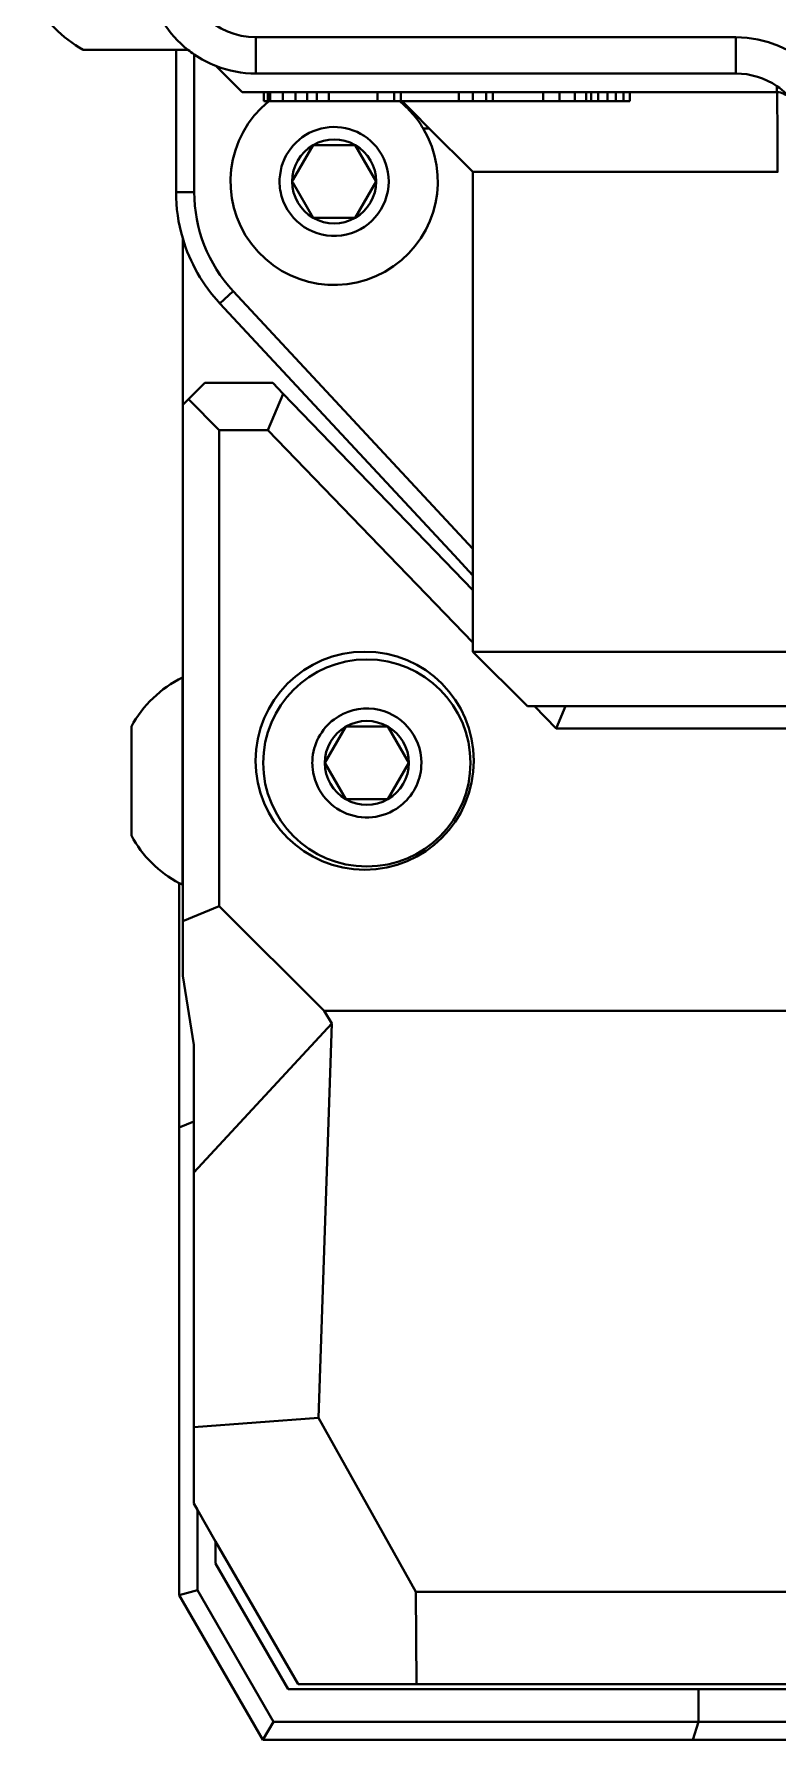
# Model space of a CAD drawing. Header units: millimetres. Extents: x 15 to 415, y 5 to 292.
# Drawn here: x 135.34 to 140.45, y 86.94 to 98.68 of the extents above; entities that cross this region are included whole.
import ezdxf

# ---------------------------------------------------------------- set-up
doc = ezdxf.new("R2010")
doc.units = ezdxf.units.MM
doc.layers.add('Geometries', color=7, linetype='Continuous')

msp = doc.modelspace()

# ---------------------------------------------------------------- linework, layer by layer
at = {"layer": 'Geometries', "linetype": 'Continuous', "lineweight": 40}
for p, q in [((136.3109, 98.5703), (135.6728, 98.5703)), ((136.3919, 98.5703), (136.3109, 98.5703)), ((136.3109, 98.5703), (136.3109, 97.5909)), ((140.1603, 98.6565), (136.8593, 98.6565)), ((136.8593, 98.4065), (136.8593, 98.6565)), ((140.1603, 98.4065), (140.1603, 98.6565)), ((136.4359, 97.5909), (136.4359, 98.5375)), ((136.5852, 98.4584), (136.7645, 98.2791)), ((136.8593, 98.4065), (137.7633, 98.4065)), ((137.7635, 98.4065), (137.7633, 98.4065)), ((137.7635, 98.4065), (137.7636, 98.4065)), ((137.7636, 98.4065), (137.9454, 98.4065)), ((137.9454, 98.4065), (137.9455, 98.4065)), ((137.9456, 98.4065), (137.9455, 98.4065)), ((137.9456, 98.4065), (140.1603, 98.4065)), ((136.9136, 98.2791), (136.7645, 98.2791)), ((136.9136, 98.2791), (136.9136, 98.2166)), ((136.915, 98.2791), (136.9136, 98.2791)), ((136.9136, 98.2166), (136.9151, 98.2166)), ((136.9428, 98.2791), (136.915, 98.2791)), ((136.9151, 98.2791), (136.9151, 98.2166)), ((136.9151, 98.2166), (136.9428, 98.2166)), ((136.9428, 98.2791), (136.9428, 98.2166)), ((136.9586, 98.2791), (136.9428, 98.2791)), ((136.9428, 98.2166), (136.9481, 98.2166)), ((136.9481, 98.2166), (136.9584, 98.2166)), ((136.9586, 98.2791), (136.9586, 98.225)), ((137.0456, 98.2791), (136.9586, 98.2791)), ((136.9586, 98.225), (136.9586, 98.2166)), ((136.9586, 98.2166), (137.0176, 98.2166)), ((137.0176, 98.2166), (137.0177, 98.2166)), ((137.0178, 98.2166), (137.0177, 98.2166)), ((137.0178, 98.2166), (137.0456, 98.2166)), ((137.0456, 98.2791), (137.0456, 98.2166)), ((137.1331, 98.2791), (137.0456, 98.2791)), ((137.0456, 98.2166), (137.1331, 98.2166)), ((137.1331, 98.2791), (137.1331, 98.2166)), ((137.2119, 98.2791), (137.1331, 98.2791)), ((137.1331, 98.2166), (137.2118, 98.2166)), ((137.2791, 98.2791), (137.2119, 98.2791)), ((137.2119, 98.2791), (137.2119, 98.2166)), ((137.2119, 98.2166), (137.2791, 98.2166)), ((137.2791, 98.2791), (137.2791, 98.2166)), ((137.3607, 98.2791), (137.2791, 98.2791)), ((137.2791, 98.2166), (137.3087, 98.2166)), ((137.3087, 98.2166), (137.3101, 98.2166)), ((137.3101, 98.2166), (137.3104, 98.2166)), ((137.3105, 98.2166), (137.3104, 98.2166)), ((137.3125, 98.2166), (137.3105, 98.2166)), ((137.3125, 98.2166), (137.3607, 98.2166)), ((137.3607, 98.2791), (137.3607, 98.2166)), ((137.6949, 98.2791), (137.3607, 98.2791)), ((137.3607, 98.2166), (137.6949, 98.2166)), ((137.6949, 98.2791), (137.6949, 98.2166)), ((137.8113, 98.2791), (137.6949, 98.2791)), ((137.6949, 98.2166), (137.8113, 98.2166)), ((137.8113, 98.2791), (137.8113, 98.27)), ((137.8559, 98.2791), (137.8113, 98.2791)), ((137.8113, 98.2443), (137.8113, 98.27)), ((137.8113, 98.2443), (137.8113, 98.2166)), ((137.8113, 98.2166), (137.8477, 98.2166)), ((137.8477, 98.2166), (137.8559, 98.2166)), ((137.8559, 98.2791), (137.8559, 98.2166)), ((138.2547, 98.2791), (137.8559, 98.2791)), ((137.8559, 98.2166), (137.8647, 98.2166)), ((137.8647, 98.2166), (137.9383, 98.1429)), ((137.8647, 98.2166), (138.2547, 98.2166)), ((138.2547, 98.2791), (138.2547, 98.2166)), ((138.3522, 98.2791), (138.2547, 98.2791)), ((138.2547, 98.2166), (138.3522, 98.2166)), ((138.4421, 98.2791), (138.3522, 98.2791)), ((138.3522, 98.2791), (138.3522, 98.2166)), ((138.3522, 98.2166), (138.4421, 98.2166)), ((138.4421, 98.2791), (138.4421, 98.2166)), ((138.4887, 98.2791), (138.4421, 98.2791)), ((138.4421, 98.2166), (138.4887, 98.2166)), ((138.4887, 98.2791), (138.4887, 98.2166)), ((138.8346, 98.2791), (138.4887, 98.2791)), ((138.4887, 98.2166), (138.8346, 98.2166)), ((138.8346, 98.2791), (138.8346, 98.2166)), ((138.9471, 98.2791), (138.8346, 98.2791)), ((138.8346, 98.2166), (138.9471, 98.2166)), ((138.9471, 98.2791), (138.9471, 98.2166)), ((139.0518, 98.2791), (138.9471, 98.2791)), ((138.9471, 98.2166), (139.0185, 98.2166)), ((139.0185, 98.2166), (139.0187, 98.2166)), ((139.0194, 98.2166), (139.0187, 98.2166)), ((139.0194, 98.2166), (139.0518, 98.2166)), ((139.1296, 98.2791), (139.0518, 98.2791)), ((139.0518, 98.2791), (139.0518, 98.2166)), ((139.0518, 98.2166), (139.1296, 98.2166)), ((139.1296, 98.2791), (139.1296, 98.2166)), ((139.1651, 98.2791), (139.1296, 98.2791)), ((139.1296, 98.2166), (139.1651, 98.2166)), ((139.1651, 98.2166), (139.1651, 98.2791)), ((139.2138, 98.2791), (139.1651, 98.2791)), ((139.1653, 98.2166), (139.2138, 98.2166)), ((139.2138, 98.2791), (139.2138, 98.2166)), ((139.2782, 98.2791), (139.2138, 98.2791)), ((139.2138, 98.2166), (139.2782, 98.2166)), ((139.2782, 98.2791), (139.2782, 98.2166)), ((139.3335, 98.2791), (139.2782, 98.2791)), ((139.2782, 98.2166), (139.3335, 98.2166)), ((139.3335, 98.2791), (139.3335, 98.2166)), ((139.386, 98.2791), (139.3335, 98.2791)), ((139.3335, 98.2166), (139.386, 98.2166)), ((139.386, 98.2791), (139.386, 98.2166)), ((139.4299, 98.2791), (139.386, 98.2791)), ((139.386, 98.2166), (139.4299, 98.2166)), ((139.4299, 98.2791), (139.4299, 98.2166)), ((140.4359, 98.2791), (139.4299, 98.2791)), ((140.4422, 98.2789), (140.4359, 98.2791)), ((140.4422, 98.3194), (140.4422, 98.2791)), ((140.4422, 98.2789), (140.4422, 98.2791)), ((140.4444, 98.2788), (140.4422, 98.2789)), ((137.9384, 98.143), (137.9351, 98.1319)), ((137.9383, 98.1429), (138.0522, 98.0291)), ((138.0097, 98.0291), (138.0522, 98.0291)), ((138.0522, 98.0291), (138.3522, 97.7291)), ((137.1169, 97.6774), (137.2244, 97.8636)), ((137.2535, 97.914), (137.2244, 97.8636)), ((137.2535, 97.914), (137.2739, 97.914)), ((137.2739, 97.914), (137.2915, 97.914)), ((137.5422, 97.914), (137.2915, 97.914)), ((137.6865, 97.664), (137.5422, 97.914)), ((137.1091, 97.664), (137.1169, 97.6774)), ((137.1091, 97.664), (137.1128, 97.6577)), ((137.1128, 97.6577), (137.2535, 97.414)), ((137.5422, 97.414), (137.6865, 97.664)), ((138.3522, 97.7291), (138.3522, 95.1375)), ((140.4463, 97.7291), (138.3522, 97.7291)), ((140.4504, 97.729), (140.4463, 97.7291)), ((136.3109, 97.5909), (136.4359, 97.5909)), ((137.2535, 97.414), (137.28, 97.414)), ((137.3284, 97.414), (137.28, 97.414)), ((137.5422, 97.414), (137.3284, 97.414)), ((136.3566, 94.2515), (136.3566, 97.2733)), ((136.6121, 96.8246), (136.7036, 96.9098)), ((136.6121, 96.8246), (136.6121, 96.8246)), ((136.6121, 96.8246), (138.2235, 95.0923)), ((138.3522, 95.1375), (136.7036, 96.9098)), ((136.3957, 96.1654), (136.5082, 96.2779)), ((136.5082, 96.2779), (136.9756, 96.2779)), ((136.9756, 96.2779), (137.0481, 96.2029)), ((136.3582, 96.1279), (136.3957, 96.1654)), ((136.3582, 92.6275), (136.3582, 96.1279)), ((136.6082, 95.9529), (136.3957, 96.1654)), ((137.0481, 96.2029), (136.942, 95.9529)), ((137.0481, 96.2029), (138.2235, 94.9857)), ((136.942, 95.9529), (136.6082, 95.9529)), ((136.6082, 95.9529), (136.6082, 92.6796)), ((138.3522, 94.4925), (136.942, 95.9529)), ((138.2235, 95.0923), (138.3522, 94.954)), ((138.3522, 95.1375), (138.3522, 94.954)), ((138.3522, 94.8524), (138.2235, 94.9857)), ((138.3522, 94.954), (138.3522, 94.8524)), ((138.3522, 94.8524), (138.3522, 94.4925)), ((138.3522, 94.4925), (138.3522, 94.4291)), ((138.3522, 94.4291), (138.7272, 94.0541)), ((141.4876, 94.4291), (138.3522, 94.4291)), ((136.3547, 92.8265), (136.3547, 94.2515)), ((136.3566, 94.2515), (136.3547, 94.2515)), ((136.3566, 92.8265), (136.3566, 94.2515)), ((138.7272, 94.0541), (138.7756, 94.0541)), ((138.9232, 93.9013), (138.7756, 94.0541)), ((138.7756, 94.0541), (138.988, 94.0541)), ((138.988, 94.0541), (138.9232, 93.9013)), ((138.988, 94.0541), (142.572, 94.0541)), ((136.0041, 93.164), (136.0041, 93.914)), ((137.4785, 93.914), (137.3341, 93.664)), ((137.4785, 93.914), (137.4919, 93.914)), ((137.4919, 93.914), (137.707, 93.914)), ((137.7672, 93.914), (137.707, 93.914)), ((137.9115, 93.664), (137.7672, 93.914)), ((144.8059, 93.9013), (138.9232, 93.9013)), ((137.3341, 93.664), (137.4785, 93.414)), ((137.7672, 93.414), (137.9115, 93.664)), ((137.4785, 93.414), (137.7672, 93.414)), ((136.3332, 91.1556), (136.3332, 92.8374)), ((136.3547, 92.8265), (136.3566, 92.8265)), ((136.3566, 92.6291), (136.3566, 92.8265)), ((136.3566, 92.6291), (136.3582, 92.6275)), ((136.6082, 92.6796), (136.3582, 92.5761)), ((136.3582, 92.5761), (136.3582, 92.6275)), ((136.6082, 92.6796), (137.3284, 91.9594)), ((136.3582, 92.1993), (136.3582, 92.5761)), ((136.4332, 91.7258), (136.3582, 92.1993)), ((137.3284, 91.9594), (146.5447, 91.9594)), ((137.3284, 91.9594), (137.3823, 91.8727)), ((137.3823, 91.8727), (136.4332, 90.8462)), ((137.3823, 91.8727), (137.291, 89.1592)), ((136.4332, 91.7258), (136.4332, 91.197)), ((136.3332, 91.1556), (136.4332, 91.197)), ((136.4332, 91.197), (136.4332, 90.8462)), ((136.3332, 87.9399), (136.3332, 91.1556)), ((136.4332, 89.0952), (136.4332, 90.8462)), ((136.4332, 89.0952), (137.291, 89.1592)), ((136.4332, 89.0952), (136.4332, 88.5687)), ((137.291, 89.1592), (137.9601, 87.963)), ((136.4582, 88.5254), (136.4332, 88.5687)), ((136.4582, 88.5254), (136.4582, 87.9734)), ((136.5832, 88.3089), (136.4582, 88.5254)), ((136.5832, 88.3089), (136.5832, 88.1569)), ((137.1496, 87.3279), (136.5832, 88.3089)), ((137.0815, 87.2937), (136.5832, 88.1569)), ((136.3332, 87.9399), (136.4582, 87.9734)), ((136.9083, 86.9437), (136.3332, 87.9399)), ((136.4582, 87.9734), (136.9805, 87.0687)), ((137.9601, 87.963), (137.9647, 87.3279)), ((137.9601, 87.963), (145.8885, 87.963)), ((137.9647, 87.3279), (137.1496, 87.3279)), ((144.0278, 87.3279), (137.9647, 87.3279)), ((139.9023, 87.2937), (137.0815, 87.2937)), ((139.9023, 87.2937), (139.9023, 87.0687)), ((139.9023, 87.2937), (144.0241, 87.2937)), ((136.9805, 87.0687), (136.9083, 86.9437)), ((136.9805, 87.0687), (139.9023, 87.0687)), ((139.9023, 87.0687), (139.8634, 86.9437)), ((139.9023, 87.0687), (144.6637, 87.0687)), ((139.8634, 86.9437), (136.9083, 86.9437)), ((144.6998, 86.9437), (139.8634, 86.9437))]:
    msp.add_line(p, q, dxfattribs=at)
at = {"layer": 'Geometries', "linetype": 'Continuous', "lineweight": 40, "flags": 128}
for points in [[(140.4444, 98.2788), (140.4454, 97.9708), (140.4463, 97.7291)], [(137.0232, 97.6814), (137.0231, 97.6787), (137.0228, 97.664)], [(137.0228, 97.664), (137.0231, 97.6491), (137.0232, 97.6466)], [(137.0232, 97.6466), (137.024, 97.6339), (137.0256, 97.6185), (137.0278, 97.603), (137.0307, 97.5874), (137.0343, 97.572), (137.0369, 97.5621)], [(137.2482, 93.6814), (137.2481, 93.6787), (137.2478, 93.664)], [(137.2478, 93.664), (137.2481, 93.6491), (137.2482, 93.6466)], [(137.2482, 93.6466), (137.249, 93.6339), (137.2502, 93.6217)]]:
    msp.add_lwpolyline(points, dxfattribs=at)
at = {"layer": 'Geometries', "linetype": 'Continuous', "lineweight": 40}
for centre, radius in [((137.6082, 93.6791), 0.75), ((137.6228, 93.664), 0.7125)]:
    msp.add_circle(centre, radius, dxfattribs=at)
for centre, radius, start, end in [((136.8593, 99.1565), 0.5, 180, 270), ((136.0478, 99.269), 0.793, 206.03726, 241.77732), ((136.8593, 99.1565), 0.75, 211.93592, 231.4243), ((136.8593, 99.1565), 0.75, 231.4243, 235.62227), ((140.1603, 97.9065), 0.75, 0, 90), ((136.8593, 99.1565), 0.75, 235.62227, 248.55572), ((136.8593, 99.1565), 0.75, 248.55572, 270), ((140.1603, 97.9065), 0.5, 55.67892, 90), ((137.3978, 97.664), 0.7125, 129.14024, 305.04642), ((137.3978, 97.664), 0.7125, 41.04926, 50.84902), ((140.1603, 97.9065), 0.5, 36.76484, 55.67892), ((140.4359, 98.1541), 0.125, 45.00006, 86.07629), ((137.3978, 97.664), 0.7125, 30.81896, 41.04926), ((137.3978, 97.664), 0.375, 39.19871, 177.34017), ((137.3978, 97.664), 0.7125, 305.04642, 30.81896), ((137.3978, 97.664), 0.2887, 120, 180), ((137.3978, 97.664), 0.2887, 60, 120), ((137.3978, 97.664), 0.2887, 0, 60), ((137.3978, 97.664), 0.375, 0, 39.19871), ((137.3978, 97.664), 0.375, 195.77859, 0), ((137.3978, 97.664), 0.2887, 180, 240), ((137.3978, 97.664), 0.2887, 300, 0), ((137.4359, 97.5909), 1.125, 180, 196.396), ((137.4359, 97.5909), 1, 180, 222.92748), ((137.3978, 97.664), 0.2887, 240, 300), ((137.4359, 97.5909), 1.125, 196.396, 222.92748), ((136.7028, 93.539), 0.793, 116.03726, 151.77736), ((137.6228, 93.664), 0.375, 82.25982, 127.01965), ((137.6228, 93.664), 0.375, 0, 82.25982), ((137.6228, 93.664), 0.375, 127.01965, 177.34017), ((137.6228, 93.664), 0.2887, 120, 180), ((137.6228, 93.664), 0.2887, 60, 120), ((137.6228, 93.664), 0.2887, 0, 60), ((137.6228, 93.664), 0.2887, 180, 240), ((137.6228, 93.664), 0.2887, 300, 0), ((137.6228, 93.664), 0.375, 310.68326, 0), ((137.6228, 93.664), 0.375, 186.47976, 310.68326), ((137.6228, 93.664), 0.2887, 240, 300), ((136.7028, 93.539), 0.793, 208.22268, 242.22041), ((136.7028, 93.539), 0.793, 242.22041, 243.96274)]:
    msp.add_arc(centre, radius, start, end, dxfattribs=at)

doc.saveas('drawing.dxf')
